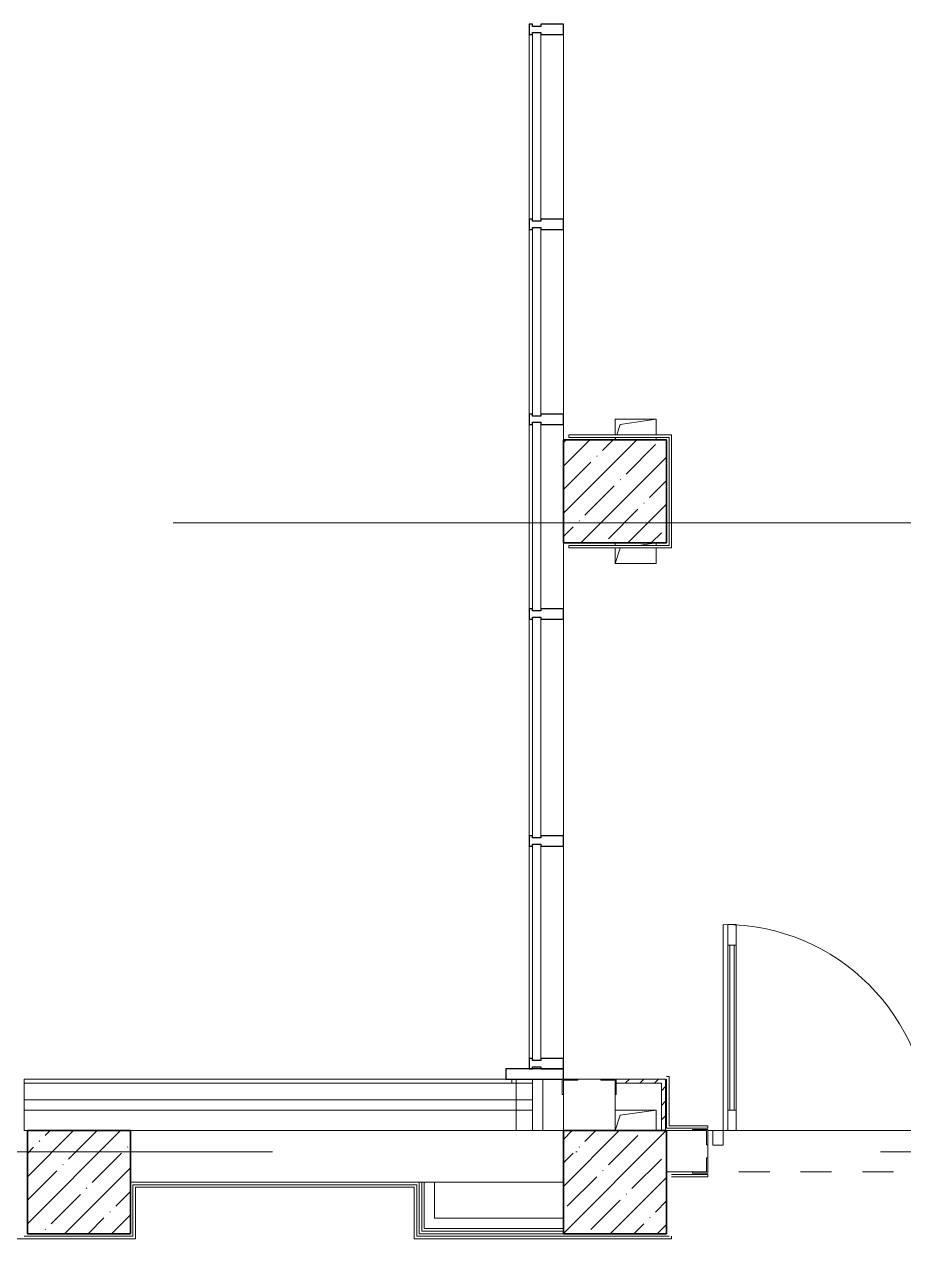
# Model space of a CAD drawing. Header units: millimetres. Extents: x 5993 to 95364, y 94667 to 143522.
# Drawn here: x 47675.1 to 48022.2, y 114827.5 to 115306.8 of the extents above; entities that cross this region are included whole.
import ezdxf

# ---------------------------------------------------------------- set-up
doc = ezdxf.new("R2010")
doc.units = ezdxf.units.MM
doc.linetypes.add('50_200_ШТРИХ_1Т_ш5_п1_п1_', pattern=[1400, 1000, -200, 0, -200])
doc.linetypes.add('Штрих короткий', pattern=[300, 150, -150])
for name, color, linetype, lineweight in [('0-2', 7, 'Continuous', 9), ('S-GRID-____-OTLN-1', 7, '50_200_ШТРИХ_1Т_ш5_п1_п1_', 9), ('Двери', 7, 'Continuous', 9), ('Импосты витража', 7, 'Continuous', 9), ('Импосты витража-1', 7, 'Continuous', 25), ('Несущие колонны', 7, 'Continuous', 9), ('Несущие колонны-1', 7, 'Continuous', 35), ('Обобщенные модели', 7, 'Continuous', 9), ('Общие ребра', 7, 'Continuous', 9), ('Остекление-1', 7, 'Continuous', 9), ('Перекрытия', 7, 'Continuous', 9), ('Перемычка-1', 7, 'Штрих короткий', 9), ('Стены', 7, 'Continuous', 9), ('Стены-1', 7, 'Continuous', 13), ('Элементы узлов', 7, 'Continuous', 9)]:
    doc.layers.add(name, color=color, linetype=linetype, lineweight=lineweight)
doc.layers.add('Штриховка разреза-4', color=7, linetype='Continuous', lineweight=5, true_color=0x0080ff)

# ---------------------------------------------------------------- blocks, each defined once
blk = doc.blocks.new('BSC_Колонна _Прямоугольная - 500х500-V122-АИ2_01_План напольных покрытий и плинтусов 1го этажа _Часть 2_')
at = {"layer": 'Несущие колонны'}
h = blk.add_hatch(dxfattribs=at)
h.set_pattern_fill('FP_142', color=256, style=0, pattern_type=2)
h.set_pattern_definition([(45, (-74500, -11050), (-114.04925, 114.04925), []), (45, (-74385.95, -11050), (-114.04925, 114.04925), [201.613, -40.323, 3.353, -36.97])])
h.paths.add_polyline_path([(-250, -250), (250, -250), (250, 250), (-250, 250)], flags=0)
at = {"layer": 'Несущие колонны-1'}
for p, q in [((250, 250), (-250, 250)), ((-250, 250), (-250, -250)), ((250, -250), (250, 250)), ((-250, -250), (250, -250))]:
    blk.add_line(p, q, dxfattribs=at)
blk = doc.blocks.new('BSC_Колонна _Прямоугольная - 500х500-V139-АИ2_01_План напольных покрытий и плинтусов 1го этажа _Часть 2_')
at = {"layer": 'Несущие колонны'}
h = blk.add_hatch(dxfattribs=at)
h.set_pattern_fill('FP_161', color=256, style=0, pattern_type=2)
h.set_pattern_definition([(45, (-77100, -14400), (-114.04925, 114.04925), []), (45, (-76985.95, -14400), (-114.04925, 114.04925), [201.613, -40.323, 3.353, -36.97])])
h.paths.add_polyline_path([(-250, -250), (250, -250), (250, 250), (-250, 250)], flags=0)
at = {"layer": 'Несущие колонны-1'}
for p, q in [((250, 250), (-250, 250)), ((-250, 250), (-250, -250)), ((250, -250), (250, 250)), ((-250, -250), (250, -250))]:
    blk.add_line(p, q, dxfattribs=at)
blk = doc.blocks.new('BSC_Колонна _Прямоугольная - 500х500-V150-АИ2_01_План напольных покрытий и плинтусов 1го этажа _Часть 2_')
at = {"layer": 'Несущие колонны'}
h = blk.add_hatch(dxfattribs=at)
h.set_pattern_fill('FP_168', color=256, style=0, pattern_type=2)
h.set_pattern_definition([(45, (-77100, -11050), (-114.04925, 114.04925), []), (45, (-76985.95, -11050), (-114.04925, 114.04925), [201.613, -40.323, 3.353, -36.97])])
h.paths.add_polyline_path([(-250, -250), (250, -250), (250, 250), (-250, 250), (-250, -210.5)], flags=0)
at = {"layer": 'Несущие колонны-1'}
for p, q in [((250, 250), (-250, 250)), ((-250, 250), (-250, -250)), ((250, -250), (250, 250)), ((-250, -250), (250, -250))]:
    blk.add_line(p, q, dxfattribs=at)
blk = doc.blocks.new('Прямоугольный импост - Откос НВФ_50х280 мм-27090930-АИ2_01_План напольных покрытий и плинтусов 1го этажа _Часть 2_')
at = {"layer": 'Импосты витража-1'}
for p, q in [((-50, 130), (0, 130)), ((-50, -150), (-50, 130)), ((0, 130), (0, -144)), ((0, -150), (-50, -150))]:
    blk.add_line(p, q, dxfattribs=at)
blk = doc.blocks.new('PNS_Панель прямоугольная1 - Нр_Стекло - 40мм-27122717-АИ2_01_План напольных покрытий и плинтусов 1го этажа _Часть 2_')
at = {"layer": 'Остекление-1'}
blk.add_line((-5, 0), (5, 0), dxfattribs=at)
blk = doc.blocks.new('Прямоугольный импост - Импост структурный с накладкой - 150мм-27090926-АИ2_01_План напольных покрытий и плинтусов 1го этажа _Часть 2_')
at = {"layer": 'Импосты витража-1'}
for p, q in [((-25, 0), (-25, 17)), ((-25, 17), (25, 17)), ((-15, 0), (-25, 0)), ((-15, -40), (-15, 0)), ((25, 0), (15, 0)), ((15, 0), (15, -40)), ((25, 17), (25, 0)), ((-25, -150), (-25, -40)), ((-25, -40), (-15, -40)), ((15, -40), (25, -40)), ((25, -40), (25, -150)), ((25, -150), (-25, -150))]:
    blk.add_line(p, q, dxfattribs=at)
blk = doc.blocks.new('PNS_Панель прямоугольная1 - Нр_Стекло - 40мм-27122713-АИ2_01_План напольных покрытий и плинтусов 1го этажа _Часть 2_')
at = {"layer": 'Остекление-1'}
for p, q in [((-447.5, 40), (447.5, 40)), ((-457.5, 0), (457.5, 0)), ((447.5, 0), (-447.5, 0))]:
    blk.add_line(p, q, dxfattribs=at)
blk = doc.blocks.new('Прямоугольный импост - Импост структурный с накладкой - 150мм-26839679-АИ2_01_План напольных покрытий и плинтусов 1го этажа _Часть 2_')
at = {"layer": 'Импосты витража'}
for p, q in [((76683, 39240), (76683, 40135)), ((76850, 39240), (76850, 40135))]:
    blk.add_line(p, q, dxfattribs=at)
blk = doc.blocks.new('PNS_Панель прямоугольная1 - Нр_Стекло - 40мм-31364122-АИ2_01_План напольных покрытий и плинтусов 1го этажа _Часть 2_')
at = {"layer": 'Остекление-1'}
for p, q in [((-447.5, 40), (447.5, 40)), ((-457.5, 0), (457.5, 0)), ((447.5, 0), (-447.5, 0))]:
    blk.add_line(p, q, dxfattribs=at)
blk = doc.blocks.new('Прямоугольный импост - Импост структурный с накладкой - 150мм-28888750-АИ2_01_План напольных покрытий и плинтусов 1го этажа _Часть 2_')
at = {"layer": 'Импосты витража'}
for p, q in [((76683, 14475), (76683, 14725)), ((76850, 14650), (76850, 14725))]:
    blk.add_line(p, q, dxfattribs=at)
blk = doc.blocks.new('Прямоугольный импост - Импост структурный с накладкой - 150мм-27103251-АИ2_01_План напольных покрытий и плинтусов 1го этажа _Часть 2_')
at = {"layer": 'Импосты витража-1'}
for p, q in [((-25, 0), (-25, 17)), ((-25, 17), (25, 17)), ((-15, 0), (-25, 0)), ((-15, -40), (-15, 0)), ((25, 0), (15, 0)), ((15, 0), (15, -40)), ((25, 17), (25, 0)), ((-25, -150), (-25, -40)), ((-25, -40), (-15, -40)), ((15, -40), (25, -40)), ((25, -40), (25, -150)), ((25, -150), (-25, -150))]:
    blk.add_line(p, q, dxfattribs=at)
blk = doc.blocks.new('PNS_Панель прямоугольная1 - Нр_Стекло - 40мм-31364866-АИ2_01_План напольных покрытий и плинтусов 1го этажа _Часть 2_')
at = {"layer": 'Остекление-1'}
for p, q in [((-525, 40), (525, 40)), ((-535, 0), (535, 0)), ((525, 0), (-525, 0))]:
    blk.add_line(p, q, dxfattribs=at)
blk = doc.blocks.new('Прямоугольный импост - Импост структурный с накладкой - 150мм-31364858-АИ2_01_План напольных покрытий и плинтусов 1го этажа _Часть 2_')
at = {"layer": 'Импосты витража'}
for p, q in [((76683, 12730), (76683, 13780)), ((76850, 12730), (76850, 13780))]:
    blk.add_line(p, q, dxfattribs=at)
blk = doc.blocks.new('PNS_Панель прямоугольная1 - Нр_Стекло - 40мм-31364882-АИ2_01_План напольных покрытий и плинтусов 1го этажа _Часть 2_')
at = {"layer": 'Остекление-1'}
for p, q in [((-515, 40), (515, 40)), ((-525, 0), (525, 0)), ((515, 0), (-515, 0))]:
    blk.add_line(p, q, dxfattribs=at)
blk = doc.blocks.new('Прямоугольный импост - Импост структурный с накладкой - 150мм-31364860-АИ2_01_План напольных покрытий и плинтусов 1го этажа _Часть 2_')
at = {"layer": 'Импосты витража'}
for p, q in [((76683, 11650), (76683, 12680)), ((76850, 11650), (76850, 12680))]:
    blk.add_line(p, q, dxfattribs=at)
blk = doc.blocks.new('Дверь_Витражная_СКБ_2Ст2 - ДВВ_ДАО_СОШ_Коридор_отсек-33467899-АИ2_01_План напольных покрытий и плинтусов 1го этажа _Часть 2_')
at = {"layer": 'Двери'}
for p, q in [((-975, -985), (-975, -35)), ((975, -1035), (975, -35))]:
    blk.add_line(p, q, dxfattribs=at)
for centre, radius, start, end in [((-975, -35), 950, 270, 0), ((975, -35), 1000, 180, 270)]:
    blk.add_arc(centre, radius, start, end, dxfattribs=at)
at = {"layer": 'Элементы узлов'}
for p, q in [((-1025, -35), (-1025, 35)), ((-1025, 35), (-975, 35)), ((-975, 35), (-1025, 35)), ((-1025, 35), (-1025, -35)), ((-975, 35), (-975, -35)), ((-975, -35), (-975, 35)), ((1025, 35), (975, 35)), ((975, 35), (975, -35)), ((1025, 35), (975, 35)), ((975, 35), (975, -35)), ((1025, -35), (1025, 35)), ((1025, -35), (1025, 35)), ((-975, -35), (-1025, -35)), ((-1025, -35), (-975, -35)), ((-935, -35), (-975, -35)), ((-975, -985), (-975, -35)), ((-935, -35), (-975, -35)), ((-975, -35), (-975, -985)), ((-935, -985), (-935, -35)), ((-935, -985), (-935, -35)), ((913, -35), (953, -35)), ((913, -1035), (913, -35)), ((913, -35), (913, -1035)), ((953, -35), (913, -35)), ((953, -1035), (953, -35)), ((953, -1035), (953, -35)), ((975, -35), (1025, -35)), ((975, -35), (1025, -35)), ((-975, -135), (-935, -135)), ((-965, -885), (-965, -135)), ((-945, -885), (-945, -135)), ((953, -135), (913, -135)), ((923, -935), (923, -135)), ((943, -935), (943, -135)), ((-975, -885), (-935, -885)), ((953, -935), (913, -935)), ((-975, -985), (-935, -985)), ((-975, -985), (-935, -985)), ((953, -1035), (913, -1035)), ((913, -1035), (953, -1035))]:
    blk.add_line(p, q, dxfattribs=at)
blk = doc.blocks.new('Проем_Дверь_Прямоугольный - 2100х2400h_дверные проемы-28062673-АИ2_01_План напольных покрытий и плинтусов 1го этажа _Часть 2_')
at = {"layer": 'Перемычка-1'}
for p, q in [((1050, 100), (-1050, 100)), ((1050, -100), (-1050, -100))]:
    blk.add_line(p, q, dxfattribs=at)
blk = doc.blocks.new('Фахверк_СКБ_Уголок - 200_3600_1-27908329-АИ2_01_План напольных покрытий и плинтусов 1го этажа _Часть 2_')
at = {"layer": 'Обобщенные модели'}
for p, q in [((125, 156), (50, 156)), ((50, 156), (50, 150)), ((50, 150), (119, 150)), ((119, 150), (119, 81)), ((125, 81), (125, 156)), ((119, 81), (125, 81)), ((125, 19), (119, 19)), ((119, 19), (119, -50)), ((125, -56), (125, 19)), ((119, -50), (50, -50)), ((50, -50), (50, -56)), ((50, -56), (125, -56))]:
    blk.add_line(p, q, dxfattribs=at)
blk = doc.blocks.new('Прямоугольный импост - Импост структурный с накладкой - 150мм-31364117-АИ2_01_План напольных покрытий и плинтусов 1го этажа _Часть 2_')
at = {"layer": 'Импосты витража'}
for p, q in [((76683, 13830), (76683, 14475)), ((76850, 13830), (76850, 14150))]:
    blk.add_line(p, q, dxfattribs=at)
blk = doc.blocks.new('Фахверк_СКБ_Уголок - 250_2700-27497298-АИ2_01_План напольных покрытий и плинтусов 1го этажа _Часть 2_')
at = {"layer": 'Обобщенные модели'}
for p, q in [((200, 181), (125, 181)), ((125, 181), (125, 106)), ((200, 175), (200, 181)), ((131, 106), (131, 175)), ((131, 175), (200, 175)), ((125, 106), (131, 106)), ((131, -6), (125, -6)), ((125, -6), (125, -81)), ((131, -75), (131, -6)), ((125, -81), (200, -81)), ((200, -75), (131, -75)), ((200, -81), (200, -75))]:
    blk.add_line(p, q, dxfattribs=at)
blk = doc.blocks.new('AR_Отверстие прямоугольное _в плите_ - AR_Отверстие прямоугольное _в плите_-V221-АИ2_01_План напольных покрытий и плинтусов 1го этажа _Часть 2_')
at = {"layer": 'Обобщенные модели'}
for p, q in [((-100, 50), (-100, 38)), ((-100, 26), (-100, -50)), ((-100, -50), (-75, 25)), ((-75, 25), (-68, 26)), ((16, 38), (100, 50)), ((100, 38), (100, 50)), ((100, -50), (100, 26)), ((-100, -50), (100, -50))]:
    blk.add_line(p, q, dxfattribs=at)
blk = doc.blocks.new('AR_Отверстие прямоугольное _в плите_ - AR_Отверстие прямоугольное _в плите_-V222-АИ2_01_План напольных покрытий и плинтусов 1го этажа _Часть 2_')
at = {"layer": 'Обобщенные модели'}
for p, q in [((100, 50), (-100, 50)), ((-100, 50), (-100, -26)), ((-92, -26), (-75, 25)), ((-75, 25), (100, 50)), ((100, -26), (100, 50)), ((-100, -38), (-100, -50)), ((-100, -50), (-96, -38)), ((100, -50), (100, -38))]:
    blk.add_line(p, q, dxfattribs=at)
blk = doc.blocks.new('AR_Отверстие прямоугольное _в плите_ - AR_Отверстие прямоугольное _в плите_-V211-АИ2_01_План напольных покрытий и плинтусов 1го этажа _Часть 2_')
at = {"layer": 'Обобщенные модели'}
for p, q in [((100, 50), (-100, 50)), ((-100, -50), (-75, 25)), ((-75, 25), (100, 50)), ((100, -50), (100, 50))]:
    blk.add_line(p, q, dxfattribs=at)

msp = doc.modelspace()

# ---------------------------------------------------------------- linework, layer by layer
at = {"layer": 'S-GRID-____-OTLN-1', "color": 251, "lineweight": 15, "ltscale": 0.6, "true_color": 0x636466}
msp.add_line((49173.9, 115110.01), (47302.85, 115110.01), dxfattribs=at)
at = {"layer": 'S-GRID-____-OTLN-1', "color": 251, "ltscale": 0.6, "true_color": 0x636466}
msp.add_line((50293.31, 114861.8), (41443.97, 114861.8), dxfattribs=at)
at = {"layer": 'Общие ребра'}
for p, q in [((47875.7, 114870.14), (47875.7, 114890.49)), ((47879.77, 114870.14), (47879.77, 114890.49)), ((47875.7, 114882.35), (47675.07, 114882.35)), ((47875.7, 114878.28), (47675.07, 114878.28)), ((47831.95, 114835.55), (47831.95, 114849.79)), ((47832.97, 114835.55), (47832.97, 114849.79)), ((47831.95, 114831.48), (47831.95, 114835.55)), ((47832.97, 114831.48), (47832.97, 114835.55)), ((47831.95, 114830.46), (47831.95, 114831.48)), ((47887.91, 114830.46), (47831.95, 114830.46)), ((47887.91, 114831.48), (47832.97, 114831.48))]:
    msp.add_line(p, q, dxfattribs=at)
at = {"layer": 'Перекрытия'}
msp.add_line((48115.82, 114870.14), (47944.89, 114870.14), dxfattribs=at)
at = {"layer": 'Стены'}
for p, q in [((47890.03, 115144.77), (47930.57, 115144.77)), ((47890.03, 115143.79), (47890.03, 115144.77)), ((47929.59, 115143.79), (47890.03, 115143.79)), ((47929.59, 115101.14), (47929.59, 115143.79)), ((47930.57, 115144.77), (47930.57, 115100.17)), ((47890.03, 115101.14), (47929.59, 115101.14)), ((47890.03, 115100.17), (47890.03, 115101.14)), ((47930.57, 115100.17), (47890.03, 115100.17)), ((47929.59, 114891.47), (47928.61, 114891.47)), ((47928.61, 114871.12), (47928.61, 114890.49)), ((47929.59, 114891.47), (47929.59, 114872.1)), ((47944.89, 114871.12), (47928.61, 114871.12)), ((47929.59, 114872.1), (47944.89, 114872.1)), ((47944.89, 114871.12), (47944.89, 114872.1)), ((47930.57, 114852.89), (47944.89, 114852.89)), ((47944.89, 114851.91), (47930.57, 114851.91)), ((47944.89, 114852.89), (47944.89, 114851.91)), ((47717.96, 114828.47), (47717.96, 114848.82)), ((47717.96, 114848.82), (47829.96, 114848.82)), ((47718.94, 114847.84), (47718.94, 114827.49)), ((47828.98, 114847.84), (47718.94, 114847.84)), ((47828.98, 114827.49), (47828.98, 114847.84)), ((47829.96, 114848.82), (47829.96, 114828.47)), ((47718.94, 114827.49), (47629.57, 114827.49)), ((47675.07, 114828.47), (47717.96, 114828.47)), ((47930.57, 114827.49), (47828.98, 114827.49)), ((47829.96, 114828.47), (47929.59, 114828.47)), ((47930.57, 114827.49), (47930.57, 114828.47))]:
    msp.add_line(p, q, dxfattribs=at)
at = {"layer": 'Стены-1'}
for p, q in [((47867.57, 114890.49), (47675.07, 114890.49)), ((47675.07, 114890.49), (47675.07, 114888.86)), ((47675.07, 114888.86), (47867.57, 114888.86)), ((47875.7, 114888.86), (47675.07, 114888.86)), ((47675.07, 114888.86), (47675.07, 114870.14)), ((47867.57, 114888.86), (47867.57, 114890.49)), ((47869.19, 114890.49), (47869.19, 114870.14)), ((47887.43, 114890.49), (47869.19, 114890.49)), ((47875.7, 114870.14), (47875.7, 114888.86)), ((47902.65, 114890.49), (47893.53, 114890.49)), ((47928.21, 114890.49), (47908.75, 114890.49)), ((47908.75, 114888.86), (47926.58, 114888.86)), ((47926.58, 114888.86), (47926.58, 114870.14)), ((47928.21, 114870.14), (47928.21, 114890.49)), ((47887.91, 114870.14), (47887.91, 114884.39)), ((47887.91, 114884.39), (47887.91, 114870.14)), ((47908.26, 114870.14), (47908.26, 114884.39)), ((47675.07, 114870.14), (47676.29, 114870.14)), ((47887.91, 114870.14), (47716.98, 114870.14)), ((47716.98, 114870.14), (47875.7, 114870.14)), ((47869.19, 114870.14), (47887.91, 114870.14)), ((47938.79, 114870.14), (47928.61, 114870.14)), ((47944.89, 114859.48), (47944.89, 114864.53)), ((47716.98, 114849.79), (47887.91, 114849.79)), ((47830.94, 114849.79), (47830.94, 114835.55)), ((47837.04, 114849.79), (47830.94, 114849.79)), ((47837.04, 114835.55), (47837.04, 114849.79)), ((47928.61, 114853.86), (47938.79, 114853.86)), ((47830.94, 114835.55), (47830.94, 114830.46)), ((47887.91, 114835.55), (47837.04, 114835.55)), ((47830.94, 114830.46), (47830.94, 114829.44)), ((47830.94, 114829.44), (47887.91, 114829.44))]:
    msp.add_line(p, q, dxfattribs=at)
at = {"layer": 'Штриховка разреза-4'}
for p, q in [((47912.29, 114888.86), (47913.92, 114890.49)), ((47918.05, 114888.86), (47919.68, 114890.49)), ((47923.8, 114888.86), (47925.43, 114890.49)), ((47926.58, 114885.88), (47928.21, 114887.51)), ((47926.58, 114880.13), (47928.21, 114881.75)), ((47926.58, 114874.37), (47928.21, 114876)), ((47928.11, 114870.14), (47928.21, 114870.24))]:
    msp.add_line(p, q, dxfattribs=at)

# ---------------------------------------------------------------- block references
at = {"layer": '0-2', "extrusion": (0, 0, -1), "xscale": 0.08139549610658335, "yscale": 0.08139549610658335, "zscale": 0.08139549610658335, "rotation": 270.0000000000001}
for name, p in [('Прямоугольный импост - Импост структурный с накладкой - 150мм-27090926-АИ2_01_План напольных покрытий и плинтусов 1го этажа _Часть 2_', (-47875.7, 115304.79)), ('Прямоугольный импост - Импост структурный с накладкой - 150мм-27090926-АИ2_01_План напольных покрытий и плинтусов 1го этажа _Часть 2_', (-47875.7, 115227.88)), ('Прямоугольный импост - Импост структурный с накладкой - 150мм-27103251-АИ2_01_План напольных покрытий и плинтусов 1го этажа _Часть 2_', (-47875.7, 115150.96)), ('Прямоугольный импост - Импост структурный с накладкой - 150мм-27090926-АИ2_01_План напольных покрытий и плинтусов 1го этажа _Часть 2_', (-47875.7, 115074.04)), ('Прямоугольный импост - Импост структурный с накладкой - 150мм-27090926-АИ2_01_План напольных покрытий и плинтусов 1го этажа _Часть 2_', (-47875.7, 114984.5)), ('Прямоугольный импост - Импост структурный с накладкой - 150мм-27090926-АИ2_01_План напольных покрытий и плинтусов 1го этажа _Часть 2_', (-47875.7, 114896.6)), ('Прямоугольный импост - Откос НВФ_50х280 мм-27090930-АИ2_01_План напольных покрытий и плинтусов 1го этажа _Часть 2_', (-47875.7, 114890.49))]:
    msp.add_blockref(name, p, dxfattribs=at)
at = {"layer": '0-2', "xscale": 0.08139549610658335, "yscale": 0.08139549610658335, "zscale": 0.08139549610658335}
for name, p in [('Прямоугольный импост - Импост структурный с накладкой - 150мм-26839679-АИ2_01_План напольных покрытий и плинтусов 1го этажа _Часть 2_', (41632.67, 112035.95)), ('Прямоугольный импост - Импост структурный с накладкой - 150мм-26839679-АИ2_01_План напольных покрытий и плинтусов 1го этажа _Часть 2_', (41632.67, 111959.03)), ('Прямоугольный импост - Импост структурный с накладкой - 150мм-28888750-АИ2_01_План напольных покрытий и плинтусов 1го этажа _Часть 2_', (41632.67, 113950.37)), ('AR_Отверстие прямоугольное _в плите_ - AR_Отверстие прямоугольное _в плите_-V222-АИ2_01_План напольных покрытий и плинтусов 1го этажа _Часть 2_', (47916.4, 115146.89)), ('BSC_Колонна _Прямоугольная - 500х500-V139-АИ2_01_План напольных покрытий и плинтусов 1го этажа _Часть 2_', (47908.26, 115122.47)), ('Прямоугольный импост - Импост структурный с накладкой - 150мм-31364117-АИ2_01_План напольных покрытий и плинтусов 1го этажа _Часть 2_', (41632.67, 113950.37)), ('AR_Отверстие прямоугольное _в плите_ - AR_Отверстие прямоугольное _в плите_-V221-АИ2_01_План напольных покрытий и плинтусов 1го этажа _Часть 2_', (47916.4, 115098.05)), ('Прямоугольный импост - Импост структурный с накладкой - 150мм-31364858-АИ2_01_План напольных покрытий и плинтусов 1го этажа _Часть 2_', (41632.67, 113950.37)), ('Прямоугольный импост - Импост структурный с накладкой - 150мм-31364860-АИ2_01_План напольных покрытий и плинтусов 1го этажа _Часть 2_', (41632.67, 113950.37)), ('AR_Отверстие прямоугольное _в плите_ - AR_Отверстие прямоугольное _в плите_-V211-АИ2_01_План напольных покрытий и плинтусов 1го этажа _Часть 2_', (47916.4, 114874.21)), ('BSC_Колонна _Прямоугольная - 500х500-V122-АИ2_01_План напольных покрытий и плинтусов 1го этажа _Часть 2_', (47696.63, 114849.79)), ('BSC_Колонна _Прямоугольная - 500х500-V150-АИ2_01_План напольных покрытий и плинтусов 1го этажа _Часть 2_', (47908.26, 114849.79)), ('Фахверк_СКБ_Уголок - 200_3600_1-27908329-АИ2_01_План напольных покрытий и плинтусов 1го этажа _Часть 2_', (47934.72, 114857.93)), ('Проем_Дверь_Прямоугольный - 2100х2400h_дверные проемы-28062673-АИ2_01_План напольных покрытий и плинтусов 1го этажа _Часть 2_', (48030.36, 114862))]:
    msp.add_blockref(name, p, dxfattribs=at)
for name, p, rotation in [('PNS_Панель прямоугольная1 - Нр_Стекло - 40мм-27122713-АИ2_01_План напольных покрытий и плинтусов 1го этажа _Часть 2_', (47875.7, 115266.33), 269.9999999999999), ('PNS_Панель прямоугольная1 - Нр_Стекло - 40мм-27122713-АИ2_01_План напольных покрытий и плинтусов 1го этажа _Часть 2_', (47875.7, 115189.42), 269.9999999999999), ('PNS_Панель прямоугольная1 - Нр_Стекло - 40мм-31364122-АИ2_01_План напольных покрытий и плинтусов 1го этажа _Часть 2_', (47875.7, 115112.5), 269.9999999999999), ('PNS_Панель прямоугольная1 - Нр_Стекло - 40мм-31364866-АИ2_01_План напольных покрытий и плинтусов 1го этажа _Часть 2_', (47875.7, 115029.27), 269.9999999999999), ('PNS_Панель прямоугольная1 - Нр_Стекло - 40мм-31364882-АИ2_01_План напольных покрытий и плинтусов 1го этажа _Часть 2_', (47875.7, 114940.55), 269.9999999999999), ('Дверь_Витражная_СКБ_2Ст2 - ДВВ_ДАО_СОШ_Коридор_отсек-33467899-АИ2_01_План напольных покрытий и плинтусов 1го этажа _Часть 2_', (48030.36, 114867.29), 180), ('PNS_Панель прямоугольная1 - Нр_Стекло - 40мм-27122717-АИ2_01_План напольных покрытий и плинтусов 1го этажа _Часть 2_', (47875.7, 114894.97), 269.9999999999999), ('Фахверк_СКБ_Уголок - 250_2700-27497298-АИ2_01_План напольных покрытий и плинтусов 1го этажа _Часть 2_', (47894.02, 114900.67), 270)]:
    msp.add_blockref(name, p, dxfattribs=dict(at, rotation=rotation))

doc.saveas('drawing.dxf')
